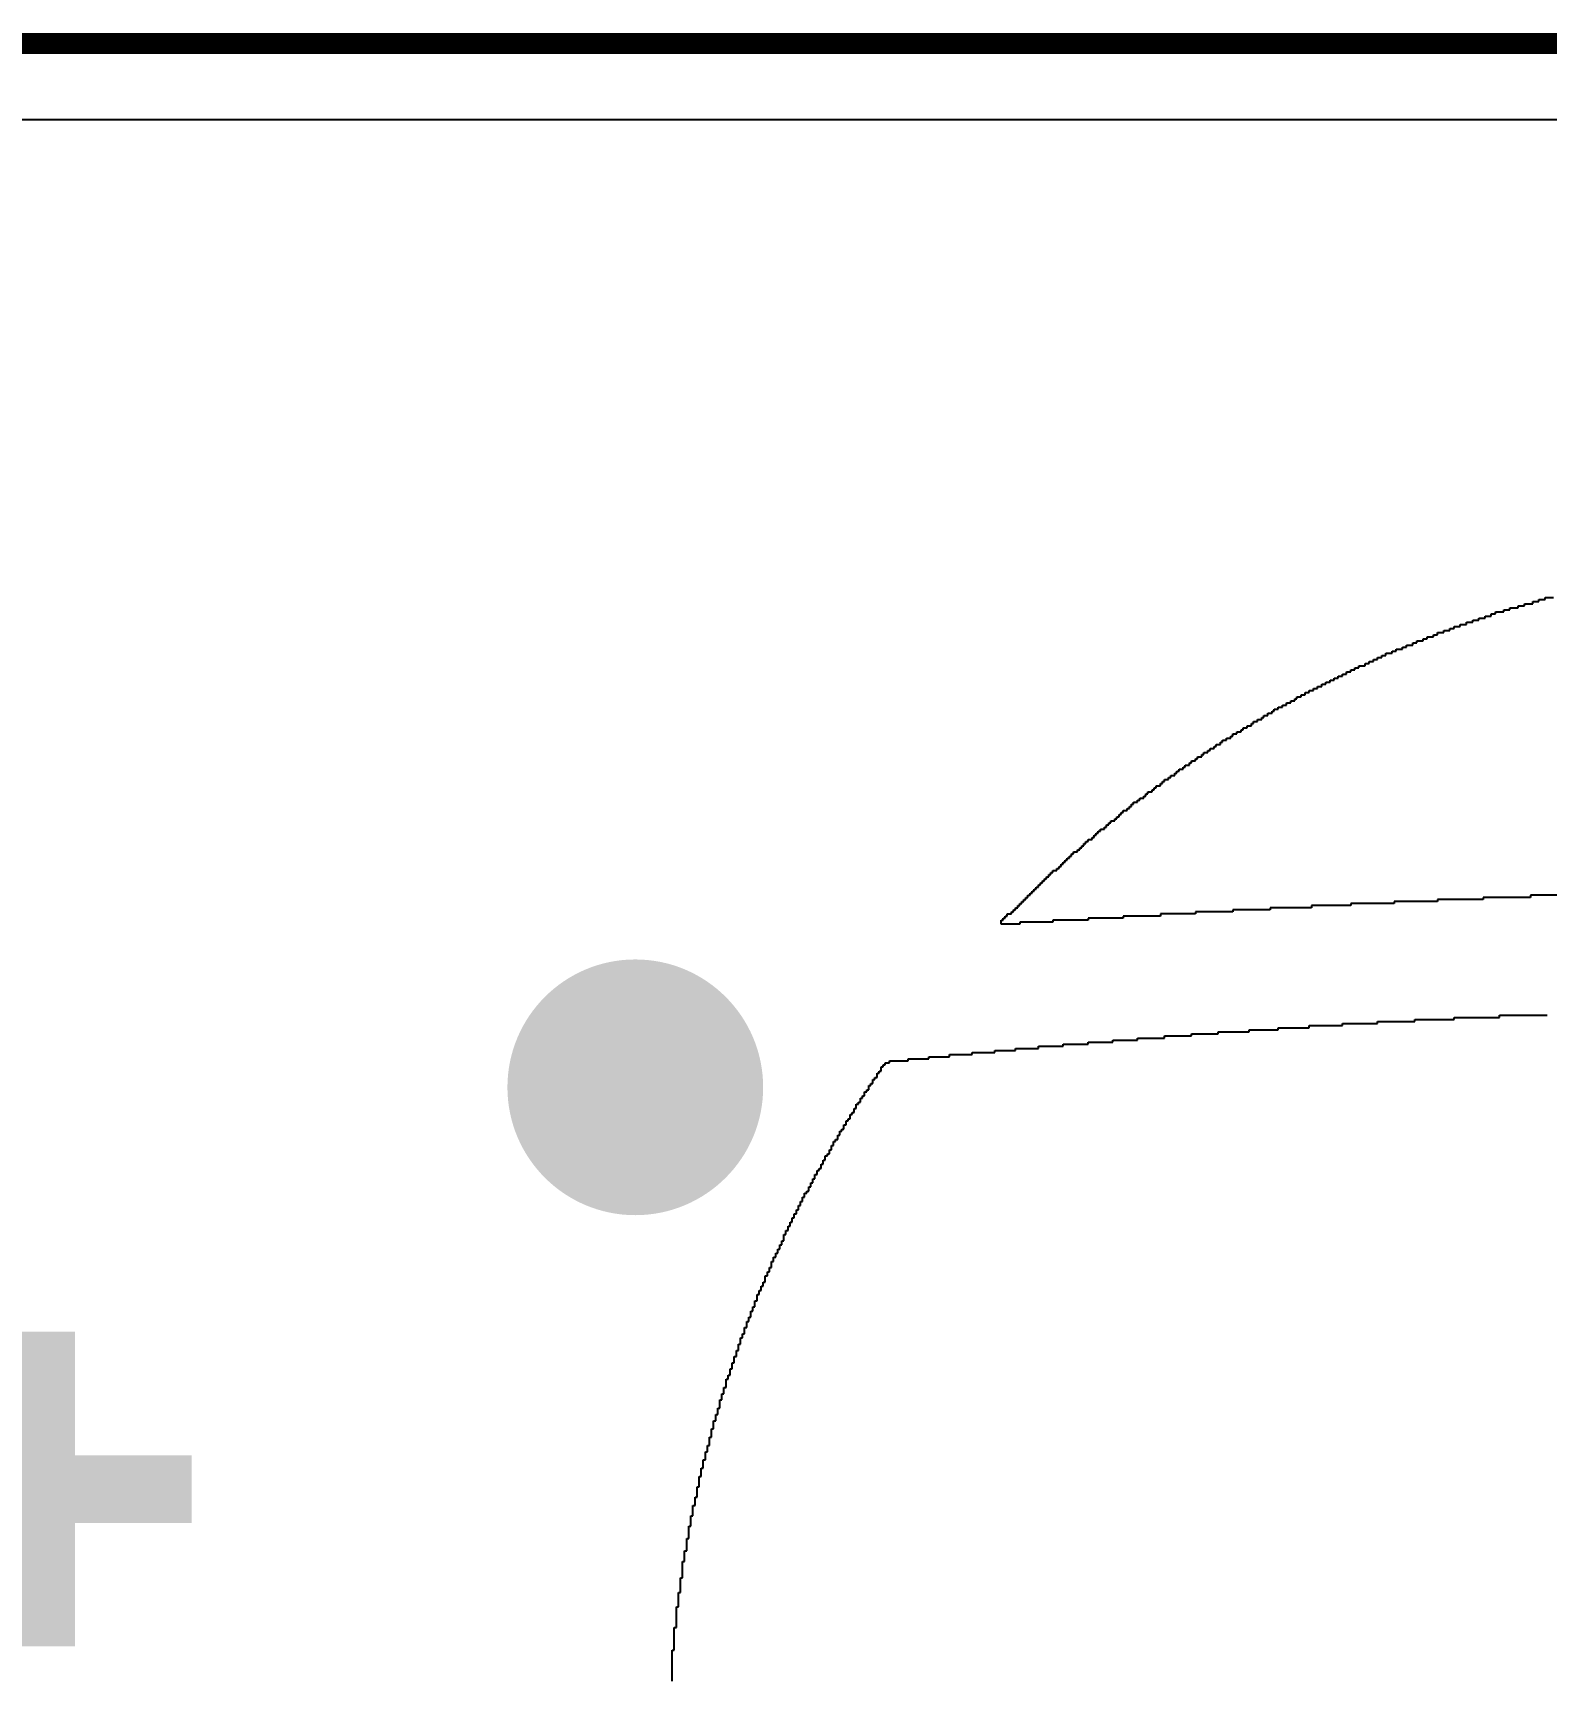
# Model space of a CAD drawing. Header units: millimetres. Extents: x -3.3 to 49.3, y -30.5 to 0.
# Drawn here: x 23.636 to 27.187, y -3.831 to 0.025 of the extents above; entities that cross this region are included whole.
import ezdxf

# ---------------------------------------------------------------- set-up
doc = ezdxf.new("R2010")
doc.units = ezdxf.units.MM
for name, color, linetype in [('BottomLayer', 5, 'Continuous'), ('KeepOutLayer', 6, 'Continuous'), ('TopLayer', 1, 'Continuous'), ('TopOverlay', 2, 'Continuous'), ('ViaHoleLayer', 16, 'Continuous')]:
    doc.layers.add(name, color=color, linetype=linetype)
doc.styles.add('Arial', font='arialbd.ttf', dxfattribs={"height": 0.2})

msp = doc.modelspace()

# ---------------------------------------------------------------- hatches: boundary and pattern name
at = {"layer": 'BottomLayer'}
h = msp.add_hatch(color=5, dxfattribs=at)
edge = h.paths.add_edge_path()
edge.add_arc((25.0499, -2.449), 0.3, 0, 360)
at = {"layer": 'TopLayer'}
h = msp.add_hatch(color=1, dxfattribs=at)
edge = h.paths.add_edge_path()
edge.add_arc((25.0499, -2.449), 0.3, 0, 360)
at = {"layer": 'ViaHoleLayer'}
h = msp.add_hatch(color=16, dxfattribs=at)
edge = h.paths.add_edge_path()
edge.add_arc((25.0499, -2.449), 0.15, 0, 360)

# ---------------------------------------------------------------- linework, layer by layer
at = {"layer": 'BottomLayer'}
msp.add_line((2.75, -0.1785), (47.25, -0.1785), dxfattribs=at)
at = {"layer": 'KeepOutLayer', "const_width": 0.05}
msp.add_lwpolyline([(2.75, 0), (47.25, 0)], dxfattribs=at)
at = {"layer": 'TopLayer'}
msp.add_line((2.75, -0.1785), (47.25, -0.1785), dxfattribs=at)
at = {"layer": 'TopOverlay'}
for p, q in [((27.1554, -1.3143), (27.1554, -1.3094)), ((27.1554, -1.3094), (27.17, -1.3094)), ((27.17, -1.3094), (27.17, -1.3046)), ((27.17, -1.3046), (27.1846, -1.3046)), ((27.1846, -1.3046), (27.1846, -1.2997)), ((27.1846, -1.2997), (27.204, -1.2997)), ((27.0293, -1.3531), (27.0293, -1.3482)), ((27.0293, -1.3482), (27.0438, -1.3482)), ((27.0438, -1.3482), (27.0438, -1.3434)), ((27.0438, -1.3434), (27.0584, -1.3434)), ((27.0584, -1.3434), (27.0584, -1.3385)), ((27.0584, -1.3385), (27.0681, -1.3385)), ((27.0681, -1.3385), (27.0681, -1.3337)), ((27.0681, -1.3337), (27.0875, -1.3337)), ((27.0875, -1.3337), (27.0875, -1.3288)), ((27.0875, -1.3288), (27.1021, -1.3288)), ((27.1021, -1.3288), (27.1021, -1.324)), ((27.1021, -1.324), (27.1215, -1.324)), ((27.1215, -1.324), (27.1215, -1.3191)), ((27.1215, -1.3191), (27.136, -1.3191)), ((27.136, -1.3191), (27.136, -1.3143)), ((27.136, -1.3143), (27.1554, -1.3143)), ((26.9225, -1.3919), (26.9225, -1.3871)), ((26.9225, -1.3871), (26.9322, -1.3871)), ((26.9322, -1.3871), (26.9322, -1.3822)), ((26.9322, -1.3822), (26.9468, -1.3822)), ((26.9468, -1.3822), (26.9468, -1.3774)), ((26.9468, -1.3774), (26.9613, -1.3774)), ((26.9613, -1.3774), (26.9613, -1.3725)), ((26.9613, -1.3725), (26.971, -1.3725)), ((26.971, -1.3725), (26.971, -1.3676)), ((26.971, -1.3676), (26.9856, -1.3676)), ((26.9856, -1.3676), (26.9856, -1.3628)), ((26.9856, -1.3628), (27.0001, -1.3628)), ((27.0001, -1.3628), (27.0001, -1.3579)), ((27.0001, -1.3579), (27.0147, -1.3579)), ((27.0147, -1.3579), (27.0147, -1.3531)), ((27.0147, -1.3531), (27.0293, -1.3531)), ((26.8254, -1.4307), (26.8254, -1.4259)), ((26.8254, -1.4259), (26.8351, -1.4259)), ((26.8351, -1.4259), (26.8351, -1.421)), ((26.8351, -1.421), (26.8497, -1.421)), ((26.8497, -1.421), (26.8497, -1.4162)), ((26.8497, -1.4162), (26.8594, -1.4162)), ((26.8594, -1.4162), (26.8594, -1.4113)), ((26.8594, -1.4113), (26.874, -1.4113)), ((26.874, -1.4113), (26.874, -1.4065)), ((26.874, -1.4065), (26.8837, -1.4065)), ((26.8837, -1.4065), (26.8837, -1.4016)), ((26.8837, -1.4016), (26.8982, -1.4016)), ((26.8982, -1.4016), (26.8982, -1.3968)), ((26.8982, -1.3968), (26.9079, -1.3968)), ((26.9079, -1.3968), (26.9079, -1.3919)), ((26.9079, -1.3919), (26.9225, -1.3919)), ((26.7381, -1.4696), (26.7381, -1.4647)), ((26.7381, -1.4647), (26.7478, -1.4647)), ((26.7478, -1.4647), (26.7478, -1.4599)), ((26.7478, -1.4599), (26.7624, -1.4599)), ((26.7624, -1.4599), (26.7624, -1.455)), ((26.7624, -1.455), (26.7721, -1.455)), ((26.7721, -1.455), (26.7721, -1.4501)), ((26.7721, -1.4501), (26.7818, -1.4501)), ((26.7818, -1.4501), (26.7818, -1.4453)), ((26.7818, -1.4453), (26.7915, -1.4453)), ((26.7915, -1.4453), (26.7915, -1.4404)), ((26.7915, -1.4404), (26.8012, -1.4404)), ((26.8012, -1.4404), (26.8012, -1.4356)), ((26.8012, -1.4356), (26.8109, -1.4356)), ((26.8109, -1.4356), (26.8109, -1.4307)), ((26.8109, -1.4307), (26.8254, -1.4307)), ((26.6604, -1.5084), (26.6604, -1.5035)), ((26.6604, -1.5035), (26.6701, -1.5035)), ((26.6701, -1.5035), (26.6701, -1.4987)), ((26.6701, -1.4987), (26.6799, -1.4987)), ((26.6799, -1.4987), (26.6799, -1.4938)), ((26.6799, -1.4938), (26.6896, -1.4938)), ((26.6896, -1.4938), (26.6896, -1.489)), ((26.6896, -1.489), (26.6993, -1.489)), ((26.6993, -1.489), (26.6993, -1.4841)), ((26.6993, -1.4841), (26.709, -1.4841)), ((26.709, -1.4841), (26.709, -1.4793)), ((26.709, -1.4793), (26.7187, -1.4793)), ((26.7187, -1.4793), (26.7187, -1.4744)), ((26.7187, -1.4744), (26.7284, -1.4744)), ((26.7284, -1.4744), (26.7284, -1.4696)), ((26.7284, -1.4696), (26.7381, -1.4696)), ((26.5974, -1.5424), (26.5974, -1.5375)), ((26.5974, -1.5375), (26.6022, -1.5375)), ((26.6022, -1.5375), (26.6022, -1.5326)), ((26.6022, -1.5326), (26.6119, -1.5326)), ((26.6119, -1.5326), (26.6119, -1.5278)), ((26.6119, -1.5278), (26.6216, -1.5278)), ((26.6216, -1.5278), (26.6216, -1.5229)), ((26.6216, -1.5229), (26.6313, -1.5229)), ((26.6313, -1.5229), (26.6313, -1.5181)), ((26.6313, -1.5181), (26.641, -1.5181)), ((26.641, -1.5181), (26.641, -1.5132)), ((26.641, -1.5132), (26.6507, -1.5132)), ((26.6507, -1.5132), (26.6507, -1.5084)), ((26.6507, -1.5084), (26.6604, -1.5084)), ((26.5246, -1.5812), (26.5246, -1.5763)), ((26.5246, -1.5763), (26.5343, -1.5763)), ((26.5343, -1.5763), (26.5343, -1.5715)), ((26.5343, -1.5715), (26.544, -1.5715)), ((26.544, -1.5715), (26.544, -1.5666)), ((26.544, -1.5666), (26.5488, -1.5666)), ((26.5488, -1.5666), (26.5488, -1.5618)), ((26.5488, -1.5618), (26.5585, -1.5618)), ((26.5585, -1.5618), (26.5585, -1.5569)), ((26.5585, -1.5569), (26.5682, -1.5569)), ((26.5682, -1.5569), (26.5682, -1.5521)), ((26.5682, -1.5521), (26.5779, -1.5521)), ((26.5779, -1.5521), (26.5779, -1.5472)), ((26.5779, -1.5472), (26.5876, -1.5472)), ((26.5876, -1.5472), (26.5876, -1.5424)), ((26.5876, -1.5424), (26.5974, -1.5424)), ((26.4615, -1.62), (26.4615, -1.6151)), ((26.4615, -1.6151), (26.4712, -1.6151)), ((26.4712, -1.6151), (26.4712, -1.6103)), ((26.4712, -1.6103), (26.476, -1.6103)), ((26.476, -1.6103), (26.476, -1.6054)), ((26.476, -1.6054), (26.4857, -1.6054)), ((26.4857, -1.6054), (26.4857, -1.6006)), ((26.4857, -1.6006), (26.4954, -1.6006)), ((26.4954, -1.6006), (26.4954, -1.5957)), ((26.4954, -1.5957), (26.5003, -1.5957)), ((26.5003, -1.5957), (26.5003, -1.5909)), ((26.5003, -1.5909), (26.51, -1.5909)), ((26.51, -1.5909), (26.51, -1.586)), ((26.51, -1.586), (26.5197, -1.586)), ((26.5197, -1.586), (26.5197, -1.5812)), ((26.5197, -1.5812), (26.5246, -1.5812)), ((26.3984, -1.6588), (26.3984, -1.654)), ((26.3984, -1.654), (26.4081, -1.654)), ((26.4081, -1.654), (26.4081, -1.6491)), ((26.4081, -1.6491), (26.4129, -1.6491)), ((26.4129, -1.6491), (26.4129, -1.6443)), ((26.4129, -1.6443), (26.4226, -1.6443)), ((26.4226, -1.6443), (26.4226, -1.6394)), ((26.4226, -1.6394), (26.4275, -1.6394)), ((26.4275, -1.6394), (26.4275, -1.6346)), ((26.4275, -1.6346), (26.4372, -1.6346)), ((26.4372, -1.6346), (26.4372, -1.6297)), ((26.4372, -1.6297), (26.4469, -1.6297)), ((26.4469, -1.6297), (26.4469, -1.6249)), ((26.4469, -1.6249), (26.4518, -1.6249)), ((26.4518, -1.6249), (26.4518, -1.62)), ((26.4518, -1.62), (26.4615, -1.62)), ((26.3401, -1.6976), (26.3401, -1.6928)), ((26.3401, -1.6928), (26.3499, -1.6928)), ((26.3499, -1.6928), (26.3499, -1.6879)), ((26.3499, -1.6879), (26.3547, -1.6879)), ((26.3547, -1.6879), (26.3547, -1.6831)), ((26.3547, -1.6831), (26.3644, -1.6831)), ((26.3644, -1.6831), (26.3644, -1.6782)), ((26.3644, -1.6782), (26.3693, -1.6782)), ((26.3693, -1.6782), (26.3693, -1.6734)), ((26.3693, -1.6734), (26.379, -1.6734)), ((26.379, -1.6734), (26.379, -1.6685)), ((26.379, -1.6685), (26.3838, -1.6685)), ((26.3838, -1.6685), (26.3838, -1.6637)), ((26.3838, -1.6637), (26.3935, -1.6637)), ((26.3935, -1.6637), (26.3935, -1.6588)), ((26.3935, -1.6588), (26.3984, -1.6588)), ((26.2868, -1.7365), (26.2868, -1.7316)), ((26.2868, -1.7316), (26.2916, -1.7316)), ((26.2916, -1.7316), (26.2916, -1.7268)), ((26.2916, -1.7268), (26.3013, -1.7268)), ((26.3013, -1.7268), (26.3013, -1.7219)), ((26.3013, -1.7219), (26.3062, -1.7219)), ((26.3062, -1.7219), (26.3062, -1.7171)), ((26.3062, -1.7171), (26.3159, -1.7171)), ((26.3159, -1.7171), (26.3159, -1.7122)), ((26.3159, -1.7122), (26.3207, -1.7122)), ((26.3207, -1.7122), (26.3207, -1.7074)), ((26.3207, -1.7074), (26.3256, -1.7074)), ((26.3256, -1.7074), (26.3256, -1.7025)), ((26.3256, -1.7025), (26.3353, -1.7025)), ((26.3353, -1.7025), (26.3353, -1.6976)), ((26.3353, -1.6976), (26.3401, -1.6976)), ((26.2334, -1.7753), (26.2334, -1.7704)), ((26.2334, -1.7704), (26.2431, -1.7704)), ((26.2431, -1.7704), (26.2431, -1.7656)), ((26.2431, -1.7656), (26.2479, -1.7656)), ((26.2479, -1.7656), (26.2479, -1.7607)), ((26.2479, -1.7607), (26.2528, -1.7607)), ((26.2528, -1.7607), (26.2528, -1.7559)), ((26.2528, -1.7559), (26.2625, -1.7559)), ((26.2625, -1.7559), (26.2625, -1.751)), ((26.2625, -1.751), (26.2674, -1.751)), ((26.2674, -1.751), (26.2674, -1.7462)), ((26.2674, -1.7462), (26.2722, -1.7462)), ((26.2722, -1.7462), (26.2722, -1.7413)), ((26.2722, -1.7413), (26.2819, -1.7413)), ((26.2819, -1.7413), (26.2819, -1.7365)), ((26.2819, -1.7365), (26.2868, -1.7365)), ((26.1849, -1.8141), (26.1849, -1.8093)), ((26.1849, -1.8093), (26.1897, -1.8093)), ((26.1897, -1.8093), (26.1897, -1.8044)), ((26.1897, -1.8044), (26.1946, -1.8044)), ((26.1946, -1.8044), (26.1946, -1.7996)), ((26.1946, -1.7996), (26.2043, -1.7996)), ((26.2043, -1.7996), (26.2043, -1.7947)), ((26.2043, -1.7947), (26.2091, -1.7947)), ((26.2091, -1.7947), (26.2091, -1.7899)), ((26.2091, -1.7899), (26.214, -1.7899)), ((26.214, -1.7899), (26.214, -1.785)), ((26.214, -1.785), (26.2188, -1.785)), ((26.2188, -1.785), (26.2188, -1.7801)), ((26.2188, -1.7801), (26.2285, -1.7801)), ((26.2285, -1.7801), (26.2285, -1.7753)), ((26.2285, -1.7753), (26.2334, -1.7753)), ((26.1363, -1.8529), (26.1363, -1.8481)), ((26.1363, -1.8481), (26.1412, -1.8481)), ((26.1412, -1.8481), (26.1412, -1.8432)), ((26.1412, -1.8432), (26.1509, -1.8432)), ((26.1509, -1.8432), (26.1509, -1.8384)), ((26.1509, -1.8384), (26.1557, -1.8384)), ((26.1557, -1.8384), (26.1557, -1.8335)), ((26.1557, -1.8335), (26.1606, -1.8335)), ((26.1606, -1.8335), (26.1606, -1.8287)), ((26.1606, -1.8287), (26.1654, -1.8287)), ((26.1654, -1.8287), (26.1654, -1.8238)), ((26.1654, -1.8238), (26.1751, -1.8238)), ((26.1751, -1.8238), (26.1751, -1.819)), ((26.1751, -1.819), (26.18, -1.819)), ((26.18, -1.819), (26.18, -1.8141)), ((26.18, -1.8141), (26.1849, -1.8141)), ((26.0926, -1.8918), (26.0926, -1.8869)), ((26.0926, -1.8869), (26.0975, -1.8869)), ((26.0975, -1.8869), (26.0975, -1.8821)), ((26.0975, -1.8821), (26.1024, -1.8821)), ((26.1024, -1.8821), (26.1024, -1.8772)), ((26.1024, -1.8772), (26.1072, -1.8772)), ((26.1072, -1.8772), (26.1072, -1.8724)), ((26.1072, -1.8724), (26.1121, -1.8724)), ((26.1121, -1.8724), (26.1121, -1.8675)), ((26.1121, -1.8675), (26.1218, -1.8675)), ((26.1218, -1.8675), (26.1218, -1.8626)), ((26.1218, -1.8626), (26.1266, -1.8626)), ((26.1266, -1.8626), (26.1266, -1.8578)), ((26.1266, -1.8578), (26.1315, -1.8578)), ((26.1315, -1.8578), (26.1315, -1.8529)), ((26.1315, -1.8529), (26.1363, -1.8529)), ((26.049, -1.9306), (26.049, -1.9257)), ((26.049, -1.9257), (26.0538, -1.9257)), ((26.0538, -1.9257), (26.0538, -1.9209)), ((26.0538, -1.9209), (26.0587, -1.9209)), ((26.0587, -1.9209), (26.0587, -1.916)), ((26.0587, -1.916), (26.0635, -1.916)), ((26.0635, -1.916), (26.0635, -1.9112)), ((26.0635, -1.9112), (26.0684, -1.9112)), ((26.0684, -1.9112), (26.0684, -1.9063)), ((26.0684, -1.9063), (26.0732, -1.9063)), ((26.0732, -1.9063), (26.0732, -1.9015)), ((26.0732, -1.9015), (26.0781, -1.9015)), ((26.0781, -1.9015), (26.0781, -1.8966)), ((26.0781, -1.8966), (26.0878, -1.8966)), ((26.0878, -1.8966), (26.0878, -1.8918)), ((26.0878, -1.8918), (26.0926, -1.8918)), ((26.0053, -1.9694), (26.0053, -1.9646)), ((26.0053, -1.9646), (26.0101, -1.9646)), ((26.0101, -1.9646), (26.0101, -1.9597)), ((26.0101, -1.9597), (26.015, -1.9597)), ((26.015, -1.9597), (26.015, -1.9549)), ((26.015, -1.9549), (26.0199, -1.9549)), ((26.0199, -1.9549), (26.0199, -1.95)), ((26.0199, -1.95), (26.0247, -1.95)), ((26.0247, -1.95), (26.0247, -1.9451)), ((26.0247, -1.9451), (26.0296, -1.9451)), ((26.0296, -1.9451), (26.0296, -1.9403)), ((26.0296, -1.9403), (26.0393, -1.9403)), ((26.0393, -1.9403), (26.0393, -1.9354)), ((26.0393, -1.9354), (26.0441, -1.9354)), ((26.0441, -1.9354), (26.0441, -1.9306)), ((26.0441, -1.9306), (26.049, -1.9306)), ((25.9665, -2.0082), (25.9665, -2.0034)), ((25.9665, -2.0034), (25.9713, -2.0034)), ((25.9713, -2.0034), (25.9713, -1.9985)), ((25.9713, -1.9985), (25.9762, -1.9985)), ((25.9762, -1.9985), (25.9762, -1.9937)), ((25.9762, -1.9937), (25.981, -1.9937)), ((25.981, -1.9937), (25.981, -1.9888)), ((25.981, -1.9888), (25.9859, -1.9888)), ((25.9859, -1.9888), (25.9859, -1.984)), ((25.9859, -1.984), (25.9907, -1.984)), ((25.9907, -1.984), (25.9907, -1.9791)), ((25.9907, -1.9791), (25.9956, -1.9791)), ((25.9956, -1.9791), (25.9956, -1.9743)), ((25.9956, -1.9743), (26.0004, -1.9743)), ((26.0004, -1.9743), (26.0004, -1.9694)), ((26.0004, -1.9694), (26.0053, -1.9694)), ((27.0972, -2.0034), (27.039, -2.0034)), ((27.039, -2.0034), (27.039, -2.0082)), ((27.1021, -2.0034), (27.0972, -2.0034)), ((27.1506, -2.0034), (27.1021, -2.0034)), ((27.2671, -1.9985), (27.1506, -1.9985)), ((27.1506, -1.9985), (27.1506, -2.0034)), ((25.9228, -2.0471), (25.9228, -2.0422)), ((25.9228, -2.0422), (25.9325, -2.0422)), ((25.9325, -2.0422), (25.9325, -2.0374)), ((25.9325, -2.0374), (25.9374, -2.0374)), ((25.9374, -2.0374), (25.9374, -2.0325)), ((25.9374, -2.0325), (25.9422, -2.0325)), ((25.9422, -2.0325), (25.9422, -2.0276)), ((25.9422, -2.0276), (25.9471, -2.0276)), ((25.9471, -2.0276), (25.9471, -2.0228)), ((25.9471, -2.0228), (25.9519, -2.0228)), ((25.9519, -2.0228), (25.9519, -2.0179)), ((25.9519, -2.0179), (25.9568, -2.0179)), ((25.9568, -2.0179), (25.9568, -2.0131)), ((25.9568, -2.0131), (25.9616, -2.0131)), ((25.9616, -2.0131), (25.9616, -2.0082)), ((25.9616, -2.0082), (25.9665, -2.0082)), ((26.3644, -2.0422), (26.2819, -2.0422)), ((26.2819, -2.0422), (26.2819, -2.0471)), ((26.4518, -2.0374), (26.3644, -2.0374)), ((26.3644, -2.0374), (26.3644, -2.0422)), ((26.5391, -2.0325), (26.4518, -2.0325)), ((26.4518, -2.0325), (26.4518, -2.0374)), ((26.6362, -2.0276), (26.5391, -2.0276)), ((26.5391, -2.0276), (26.5391, -2.0325)), ((26.7284, -2.0228), (26.6362, -2.0228)), ((26.6362, -2.0228), (26.6362, -2.0276)), ((26.8303, -2.0179), (26.7284, -2.0179)), ((26.7284, -2.0179), (26.7284, -2.0228)), ((26.9322, -2.0131), (26.8303, -2.0131)), ((26.8303, -2.0131), (26.8303, -2.0179)), ((27.039, -2.0082), (26.9322, -2.0082)), ((26.9322, -2.0082), (26.9322, -2.0131)), ((25.9082, -2.0665), (25.9082, -2.0568)), ((25.9082, -2.0568), (25.9131, -2.0568)), ((25.9519, -2.0665), (25.9082, -2.0665)), ((25.9131, -2.0568), (25.9131, -2.0519)), ((25.9131, -2.0519), (25.9179, -2.0519)), ((25.9179, -2.0519), (25.9179, -2.0471)), ((25.9179, -2.0471), (25.9228, -2.0471)), ((26.0296, -2.0616), (25.9519, -2.0616)), ((25.9519, -2.0616), (25.9519, -2.0665)), ((26.1121, -2.0568), (26.0296, -2.0568)), ((26.0296, -2.0568), (26.0296, -2.0616)), ((26.1946, -2.0519), (26.1121, -2.0519)), ((26.1121, -2.0519), (26.1121, -2.0568)), ((26.2819, -2.0471), (26.1946, -2.0471)), ((26.1946, -2.0471), (26.1946, -2.0519)), ((26.5585, -2.314), (26.5585, -2.3091)), ((26.5585, -2.3091), (26.6313, -2.3091)), ((26.6313, -2.3091), (26.6313, -2.3043)), ((26.6313, -2.3043), (26.709, -2.3043)), ((26.709, -2.3043), (26.709, -2.2994)), ((26.709, -2.2994), (26.7915, -2.2994)), ((26.7915, -2.2994), (26.7915, -2.2946)), ((26.7915, -2.2946), (26.8788, -2.2946)), ((26.8788, -2.2946), (26.8788, -2.2897)), ((26.8788, -2.2897), (26.971, -2.2897)), ((26.971, -2.2897), (26.971, -2.2849)), ((26.971, -2.2849), (27.0778, -2.2849)), ((27.0778, -2.2849), (27.0778, -2.28)), ((27.0778, -2.28), (27.1894, -2.28)), ((26.0538, -2.3528), (26.0538, -2.3479)), ((26.0538, -2.3479), (26.1121, -2.3479)), ((26.1121, -2.3479), (26.1121, -2.3431)), ((26.1121, -2.3431), (26.1703, -2.3431)), ((26.1703, -2.3431), (26.1703, -2.3382)), ((26.1703, -2.3382), (26.2285, -2.3382)), ((26.2285, -2.3382), (26.2285, -2.3334)), ((26.2285, -2.3334), (26.2916, -2.3334)), ((26.2916, -2.3334), (26.2916, -2.3285)), ((26.2916, -2.3285), (26.3547, -2.3285)), ((26.3547, -2.3285), (26.3547, -2.3237)), ((26.3547, -2.3237), (26.4178, -2.3237)), ((26.4178, -2.3237), (26.4178, -2.3188)), ((26.4178, -2.3188), (26.4906, -2.3188)), ((26.4906, -2.3188), (26.4906, -2.314)), ((26.4906, -2.314), (26.5585, -2.314)), ((25.6462, -2.3916), (25.6462, -2.3868)), ((25.6462, -2.3868), (25.6899, -2.3868)), ((25.6899, -2.3868), (25.6899, -2.3819)), ((25.6899, -2.3819), (25.7384, -2.3819)), ((25.7384, -2.3819), (25.7384, -2.3771)), ((25.7384, -2.3771), (25.7869, -2.3771)), ((25.7869, -2.3771), (25.7869, -2.3722)), ((25.7869, -2.3722), (25.8403, -2.3722)), ((25.8403, -2.3722), (25.8403, -2.3674)), ((25.8403, -2.3674), (25.8937, -2.3674)), ((25.8937, -2.3674), (25.8937, -2.3625)), ((25.8937, -2.3625), (25.9422, -2.3625)), ((25.9422, -2.3625), (25.9422, -2.3576)), ((25.9422, -2.3576), (25.9956, -2.3576)), ((25.9956, -2.3576), (25.9956, -2.3528)), ((25.9956, -2.3528), (26.0538, -2.3528)), ((25.6122, -2.4304), (25.6122, -2.4256)), ((25.6122, -2.4256), (25.6171, -2.4256)), ((25.6171, -2.4256), (25.6171, -2.4159)), ((25.6171, -2.4159), (25.6219, -2.4159)), ((25.6219, -2.4159), (25.6219, -2.411)), ((25.6219, -2.411), (25.6268, -2.411)), ((25.6268, -2.411), (25.6268, -2.4013)), ((25.6268, -2.4013), (25.6316, -2.4013)), ((25.6316, -2.4013), (25.6316, -2.3965)), ((25.6316, -2.3965), (25.6365, -2.3965)), ((25.6365, -2.3965), (25.6365, -2.3916)), ((25.6365, -2.3916), (25.6462, -2.3916)), ((25.5879, -2.4693), (25.5879, -2.4596)), ((25.5879, -2.4596), (25.5928, -2.4596)), ((25.5928, -2.4596), (25.5928, -2.4547)), ((25.5928, -2.4547), (25.5976, -2.4547)), ((25.5976, -2.4547), (25.5976, -2.445)), ((25.5976, -2.445), (25.6025, -2.445)), ((25.6025, -2.445), (25.6025, -2.4401)), ((25.6025, -2.4401), (25.6074, -2.4401)), ((25.6074, -2.4401), (25.6074, -2.4304)), ((25.6074, -2.4304), (25.6122, -2.4304)), ((25.5637, -2.5081), (25.5637, -2.4984)), ((25.5637, -2.4984), (25.5685, -2.4984)), ((25.5685, -2.4984), (25.5685, -2.4887)), ((25.5685, -2.4887), (25.5734, -2.4887)), ((25.5734, -2.4887), (25.5734, -2.4838)), ((25.5734, -2.4838), (25.5782, -2.4838)), ((25.5782, -2.4838), (25.5782, -2.4741)), ((25.5782, -2.4741), (25.5831, -2.4741)), ((25.5831, -2.4741), (25.5831, -2.4693)), ((25.5831, -2.4693), (25.5879, -2.4693)), ((25.5394, -2.5469), (25.5394, -2.5372)), ((25.5394, -2.5372), (25.5443, -2.5372)), ((25.5443, -2.5372), (25.5443, -2.5275)), ((25.5443, -2.5275), (25.5491, -2.5275)), ((25.5491, -2.5275), (25.5491, -2.5226)), ((25.5491, -2.5226), (25.554, -2.5226)), ((25.554, -2.5226), (25.554, -2.5129)), ((25.554, -2.5129), (25.5588, -2.5129)), ((25.5588, -2.5129), (25.5588, -2.5081)), ((25.5588, -2.5081), (25.5637, -2.5081)), ((25.5151, -2.5857), (25.5151, -2.576)), ((25.5151, -2.576), (25.52, -2.576)), ((25.52, -2.576), (25.52, -2.5712)), ((25.52, -2.5712), (25.5249, -2.5712)), ((25.5249, -2.5712), (25.5249, -2.5615)), ((25.5249, -2.5615), (25.5297, -2.5615)), ((25.5297, -2.5615), (25.5297, -2.5518)), ((25.5297, -2.5518), (25.5346, -2.5518)), ((25.5346, -2.5518), (25.5346, -2.5469)), ((25.5346, -2.5469), (25.5394, -2.5469)), ((25.4909, -2.6294), (25.4909, -2.6197)), ((25.4909, -2.6197), (25.4957, -2.6197)), ((25.4957, -2.6197), (25.4957, -2.61)), ((25.4957, -2.61), (25.5006, -2.61)), ((25.5006, -2.61), (25.5006, -2.6051)), ((25.5006, -2.6051), (25.5054, -2.6051)), ((25.5054, -2.6051), (25.5054, -2.5954)), ((25.5054, -2.5954), (25.5103, -2.5954)), ((25.5103, -2.5954), (25.5103, -2.5857)), ((25.5103, -2.5857), (25.5151, -2.5857)), ((25.4715, -2.6634), (25.4715, -2.6537)), ((25.4715, -2.6537), (25.4763, -2.6537)), ((25.4763, -2.6537), (25.4763, -2.644)), ((25.4763, -2.644), (25.4812, -2.644)), ((25.4812, -2.644), (25.4812, -2.6391)), ((25.4812, -2.6391), (25.486, -2.6391)), ((25.486, -2.6391), (25.486, -2.6294)), ((25.486, -2.6294), (25.4909, -2.6294)), ((25.4472, -2.7071), (25.4472, -2.6974)), ((25.4472, -2.6974), (25.4521, -2.6974)), ((25.4521, -2.6974), (25.4521, -2.6925)), ((25.4521, -2.6925), (25.4569, -2.6925)), ((25.4569, -2.6925), (25.4569, -2.6828)), ((25.4569, -2.6828), (25.4618, -2.6828)), ((25.4618, -2.6828), (25.4618, -2.6731)), ((25.4618, -2.6731), (25.4666, -2.6731)), ((25.4666, -2.6731), (25.4666, -2.6634)), ((25.4666, -2.6634), (25.4715, -2.6634)), ((25.4278, -2.7459), (25.4278, -2.7362)), ((25.4278, -2.7362), (25.4326, -2.7362)), ((25.4326, -2.7362), (25.4326, -2.7265)), ((25.4326, -2.7265), (25.4375, -2.7265)), ((25.4375, -2.7265), (25.4375, -2.7168)), ((25.4375, -2.7168), (25.4424, -2.7168)), ((25.4424, -2.7168), (25.4424, -2.7071)), ((25.4424, -2.7071), (25.4472, -2.7071)), ((25.4084, -2.7847), (25.4084, -2.775)), ((25.4084, -2.775), (25.4132, -2.775)), ((25.4132, -2.775), (25.4132, -2.7653)), ((25.4132, -2.7653), (25.4181, -2.7653)), ((25.4181, -2.7653), (25.4181, -2.7556)), ((25.4181, -2.7556), (25.4229, -2.7556)), ((25.4229, -2.7556), (25.4229, -2.7459)), ((25.4229, -2.7459), (25.4278, -2.7459)), ((25.3938, -2.8187), (25.3938, -2.809)), ((25.3938, -2.809), (25.3987, -2.809)), ((25.3987, -2.809), (25.3987, -2.7944)), ((25.3987, -2.7944), (25.4035, -2.7944)), ((25.4035, -2.7944), (25.4035, -2.7847)), ((25.4035, -2.7847), (25.4084, -2.7847)), ((25.3744, -2.8575), (25.3744, -2.8478)), ((25.3744, -2.8478), (25.3793, -2.8478)), ((25.3793, -2.8478), (25.3793, -2.8381)), ((25.3793, -2.8381), (25.3841, -2.8381)), ((25.3841, -2.8381), (25.3841, -2.8284)), ((25.3841, -2.8284), (25.389, -2.8284)), ((25.389, -2.8284), (25.389, -2.8187)), ((25.389, -2.8187), (25.3938, -2.8187)), ((25.355, -2.906), (25.355, -2.8915)), ((25.355, -2.8915), (25.3599, -2.8915)), ((25.3599, -2.8915), (25.3599, -2.8818)), ((25.3599, -2.8818), (25.3647, -2.8818)), ((25.3647, -2.8818), (25.3647, -2.8721)), ((25.3647, -2.8721), (25.3696, -2.8721)), ((25.3696, -2.8721), (25.3696, -2.8575)), ((25.3696, -2.8575), (25.3744, -2.8575)), ((25.3404, -2.9351), (25.3404, -2.9254)), ((25.3404, -2.9254), (25.3453, -2.9254)), ((25.3453, -2.9254), (25.3453, -2.9157)), ((25.3453, -2.9157), (25.3501, -2.9157)), ((25.3501, -2.9157), (25.3501, -2.906)), ((25.3501, -2.906), (25.355, -2.906)), ((25.3259, -2.974), (25.3259, -2.9643)), ((25.3259, -2.9643), (25.3307, -2.9643)), ((25.3307, -2.9643), (25.3307, -2.9497)), ((25.3307, -2.9497), (25.3356, -2.9497)), ((25.3356, -2.9497), (25.3356, -2.9351)), ((25.3356, -2.9351), (25.3404, -2.9351)), ((25.3113, -3.0128), (25.3113, -2.9982)), ((25.3113, -2.9982), (25.3162, -2.9982)), ((25.3162, -2.9982), (25.3162, -2.9885)), ((25.3162, -2.9885), (25.321, -2.9885)), ((25.321, -2.9885), (25.321, -2.974)), ((25.321, -2.974), (25.3259, -2.974)), ((25.2968, -3.0516), (25.2968, -3.0371)), ((25.2968, -3.0371), (25.3016, -3.0371)), ((25.3016, -3.0371), (25.3016, -3.0274)), ((25.3016, -3.0274), (25.3065, -3.0274)), ((25.3065, -3.0274), (25.3065, -3.0128)), ((25.3065, -3.0128), (25.3113, -3.0128)), ((25.2822, -3.0953), (25.2822, -3.0807)), ((25.2822, -3.0807), (25.2871, -3.0807)), ((25.2871, -3.0807), (25.2871, -3.0662)), ((25.2871, -3.0662), (25.2919, -3.0662)), ((25.2919, -3.0662), (25.2919, -3.0516)), ((25.2919, -3.0516), (25.2968, -3.0516)), ((25.2725, -3.1244), (25.2725, -3.1099)), ((25.2725, -3.1099), (25.2774, -3.1099)), ((25.2774, -3.1099), (25.2774, -3.0953)), ((25.2774, -3.0953), (25.2822, -3.0953)), ((25.2579, -3.1681), (25.2579, -3.1535)), ((25.2579, -3.1535), (25.2628, -3.1535)), ((25.2628, -3.1535), (25.2628, -3.1341)), ((25.2628, -3.1341), (25.2676, -3.1341)), ((25.2676, -3.1341), (25.2676, -3.1244)), ((25.2676, -3.1244), (25.2725, -3.1244)), ((25.2482, -3.2021), (25.2482, -3.1826)), ((25.2482, -3.1826), (25.2531, -3.1826)), ((25.2531, -3.1826), (25.2531, -3.1681)), ((25.2531, -3.1681), (25.2579, -3.1681)), ((25.2337, -3.2506), (25.2337, -3.2312)), ((25.2337, -3.2312), (25.2385, -3.2312)), ((25.2385, -3.2312), (25.2385, -3.2166)), ((25.2385, -3.2166), (25.2434, -3.2166)), ((25.2434, -3.2166), (25.2434, -3.2021)), ((25.2434, -3.2021), (25.2482, -3.2021)), ((25.224, -3.2894), (25.224, -3.27)), ((25.224, -3.27), (25.2288, -3.27)), ((25.2288, -3.27), (25.2288, -3.2506)), ((25.2288, -3.2506), (25.2337, -3.2506)), ((25.2143, -3.3234), (25.2143, -3.304)), ((25.2143, -3.304), (25.2191, -3.304)), ((25.2191, -3.304), (25.2191, -3.2894)), ((25.2191, -3.2894), (25.224, -3.2894)), ((25.2046, -3.3622), (25.2046, -3.3428)), ((25.2046, -3.3428), (25.2094, -3.3428)), ((25.2094, -3.3428), (25.2094, -3.3234)), ((25.2094, -3.3234), (25.2143, -3.3234)), ((25.1949, -3.4107), (25.1949, -3.3865)), ((25.1949, -3.3865), (25.1997, -3.3865)), ((25.1997, -3.3865), (25.1997, -3.3622)), ((25.1997, -3.3622), (25.2046, -3.3622)), ((25.1851, -3.4544), (25.1851, -3.4301)), ((25.1851, -3.4301), (25.19, -3.4301)), ((25.19, -3.4301), (25.19, -3.4107)), ((25.19, -3.4107), (25.1949, -3.4107)), ((25.1803, -3.4787), (25.1803, -3.4544)), ((25.1803, -3.4544), (25.1851, -3.4544)), ((25.1706, -3.5369), (25.1706, -3.5078)), ((25.1706, -3.5078), (25.1754, -3.5078)), ((25.1754, -3.5078), (25.1754, -3.4787)), ((25.1754, -3.4787), (25.1803, -3.4787)), ((25.1657, -3.5612), (25.1657, -3.5369)), ((25.1657, -3.5369), (25.1706, -3.5369)), ((25.1609, -3.6), (25.1609, -3.5612)), ((25.1609, -3.5612), (25.1657, -3.5612)), ((25.156, -3.634), (25.156, -3.6)), ((25.156, -3.6), (25.1609, -3.6)), ((25.1512, -3.6679), (25.1512, -3.634)), ((25.1512, -3.634), (25.156, -3.634)), ((25.1463, -3.7165), (25.1463, -3.6679)), ((25.1463, -3.6679), (25.1512, -3.6679)), ((25.1415, -3.7699), (25.1415, -3.7165)), ((25.1415, -3.7165), (25.1463, -3.7165)), ((25.1366, -3.8426), (25.1366, -3.7699)), ((25.1366, -3.7699), (25.1415, -3.7699))]:
    msp.add_line(p, q, dxfattribs=at)

# ---------------------------------------------------------------- texts
at = {"layer": 'TopOverlay', "style": 'Arial'}
msp.add_text('+', height=1, rotation=360, dxfattribs=at).set_placement((23.25, -3.875))

doc.saveas('drawing.dxf')
